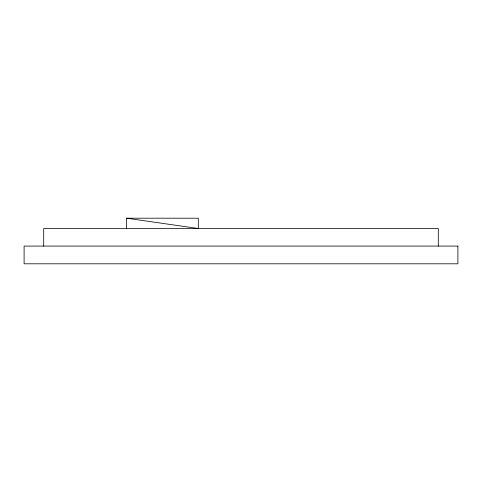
<?xml version="1.0" encoding="UTF-8"?>
<svg xmlns="http://www.w3.org/2000/svg" width="482" height="482" viewBox="0 0 482 482"><rect width="100%" height="100%" fill="white"/><g stroke="black" fill="none" stroke-linecap="round" stroke-linejoin="round"><path stroke-width="0.72" d="M126.585 218.195L198.301 218.195L198.301 228.516L126.585 218.195L126.585 228.516M438.301 246.085L438.301 228.516L43.699 228.516L43.699 246.085M457.9 246.085L24.1 246.085L24.1 263.805L457.9 263.805L457.9 246.085"/></g></svg>
